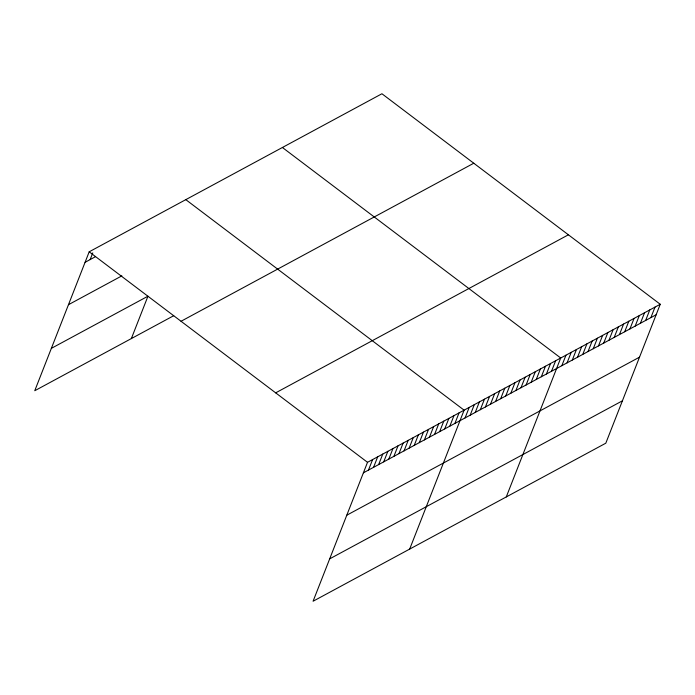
<?xml version="1.0" encoding="UTF-8"?>
<svg xmlns="http://www.w3.org/2000/svg" width="695" height="695" viewBox="0 0 695 695"><rect width="100%" height="100%" fill="white"/><g stroke="black" fill="none" stroke-linecap="round" stroke-linejoin="round"><path stroke-width="1.04" d="M660.25 304.271L367.516 462.314L313.071 601.245L605.805 443.193L660.25 304.271L381.929 93.755L89.195 251.807L34.75 390.729L173.724 315.704M90.159 259.574L92.782 252.884M131.355 338.578L147.957 296.2L51.361 348.351M368.48 470.081L372.598 459.569M373.562 467.335L377.68 456.824M378.645 464.59L382.763 454.078M383.727 461.845L387.853 451.333M388.818 459.1L392.936 448.588M393.9 456.354L398.018 445.843M398.982 453.609L403.1 443.097M404.064 450.864L408.191 440.352M409.155 448.127L413.273 437.615M414.237 445.382L418.355 434.87M419.32 442.637L423.437 432.125M424.402 439.892L428.528 429.38M429.493 437.146L433.611 426.634M434.575 434.401L438.693 423.889M439.657 431.656L443.775 421.144M444.739 428.911L448.866 418.399M449.83 426.165L453.948 415.653M454.912 423.42L459.03 412.908M409.668 549.093L464.112 410.163L185.8 199.647M465.077 417.93L469.203 407.418M470.168 415.184L474.285 404.672M475.25 412.439L479.368 401.927M480.332 409.694L484.45 399.182M485.414 406.949L489.541 396.437M490.505 404.203L494.623 393.691M495.587 401.458L499.705 390.946M500.669 398.713L504.787 388.201M505.76 395.968L509.878 385.456M510.842 393.222L514.96 382.71M515.925 390.477L520.042 379.965M521.007 387.732L525.125 377.22M526.098 384.987L530.216 374.475M531.18 382.241L535.298 371.729M536.262 379.496L540.38 368.984M541.344 376.751L545.462 366.239M546.435 374.006L550.553 363.494M551.517 371.26L555.635 360.748M506.273 496.934L560.717 358.003L282.405 147.488M561.838 365.692L565.956 355.18M567.077 362.86L571.194 352.348M572.315 360.027L576.433 349.516M577.554 357.204L581.672 346.692M582.792 354.372L586.91 343.86M588.031 351.548L592.149 341.036M593.269 348.716L597.387 338.204M598.508 345.893L602.626 335.381M603.747 343.061L607.864 332.549M608.985 340.237L613.103 329.725M614.224 337.405L618.341 326.893M619.462 334.573L623.58 324.061M624.701 331.75L628.819 321.238M629.939 328.917L634.057 318.406M635.178 326.094L639.296 315.582M640.416 323.262L644.534 312.75M645.655 320.438L649.773 309.927M650.894 317.606L655.011 307.094M85.077 262.319L95.241 256.829M68.466 304.697L121.851 275.872M181.039 321.272L473.782 163.221M275.672 392.849L568.406 234.797M363.389 472.826L656.132 314.783M346.788 515.203L639.522 357.161M329.673 558.867L622.416 400.815M89.195 251.807L367.516 462.314"/></g></svg>
